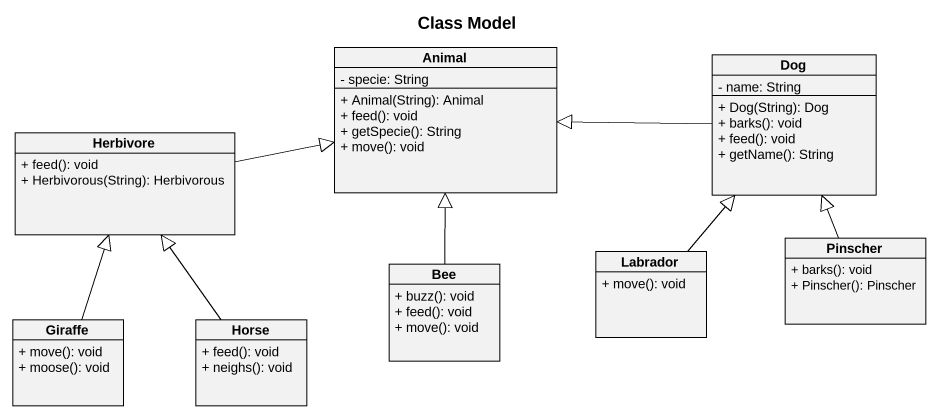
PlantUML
@startuml
title Class Model
hide circle
hide empty members
skinparam classAttributeIconSize 0
class Animal {
  - specie: String
  + Animal(String): Animal
  + feed(): void
  + getSpecie(): String
  + move(): void
}
class Dog {
  - name: String
  + Dog(String): Dog
  + barks(): void
  + feed(): void
  + getName(): String
}
class Herbivore {
  + feed(): void
  + Herbivorous(String): Herbivorous
}
class Bee {
  + buzz(): void
  + feed(): void
  + move(): void
}
class Labrador {
  + move(): void
}
class Pinscher {
  + barks(): void
  + Pinscher(): Pinscher
}
class Giraffe {
  + move(): void
  + moose(): void
}
class Horse {
  + feed(): void
  + neighs(): void
}
Dog -left-|> Animal
Herbivore -right-|> Animal
Bee -up-|> Animal
Labrador -up-|> Dog
Pinscher -up-|> Dog
Giraffe -up-|> Herbivore
Horse -up-|> Herbivore
@enduml
